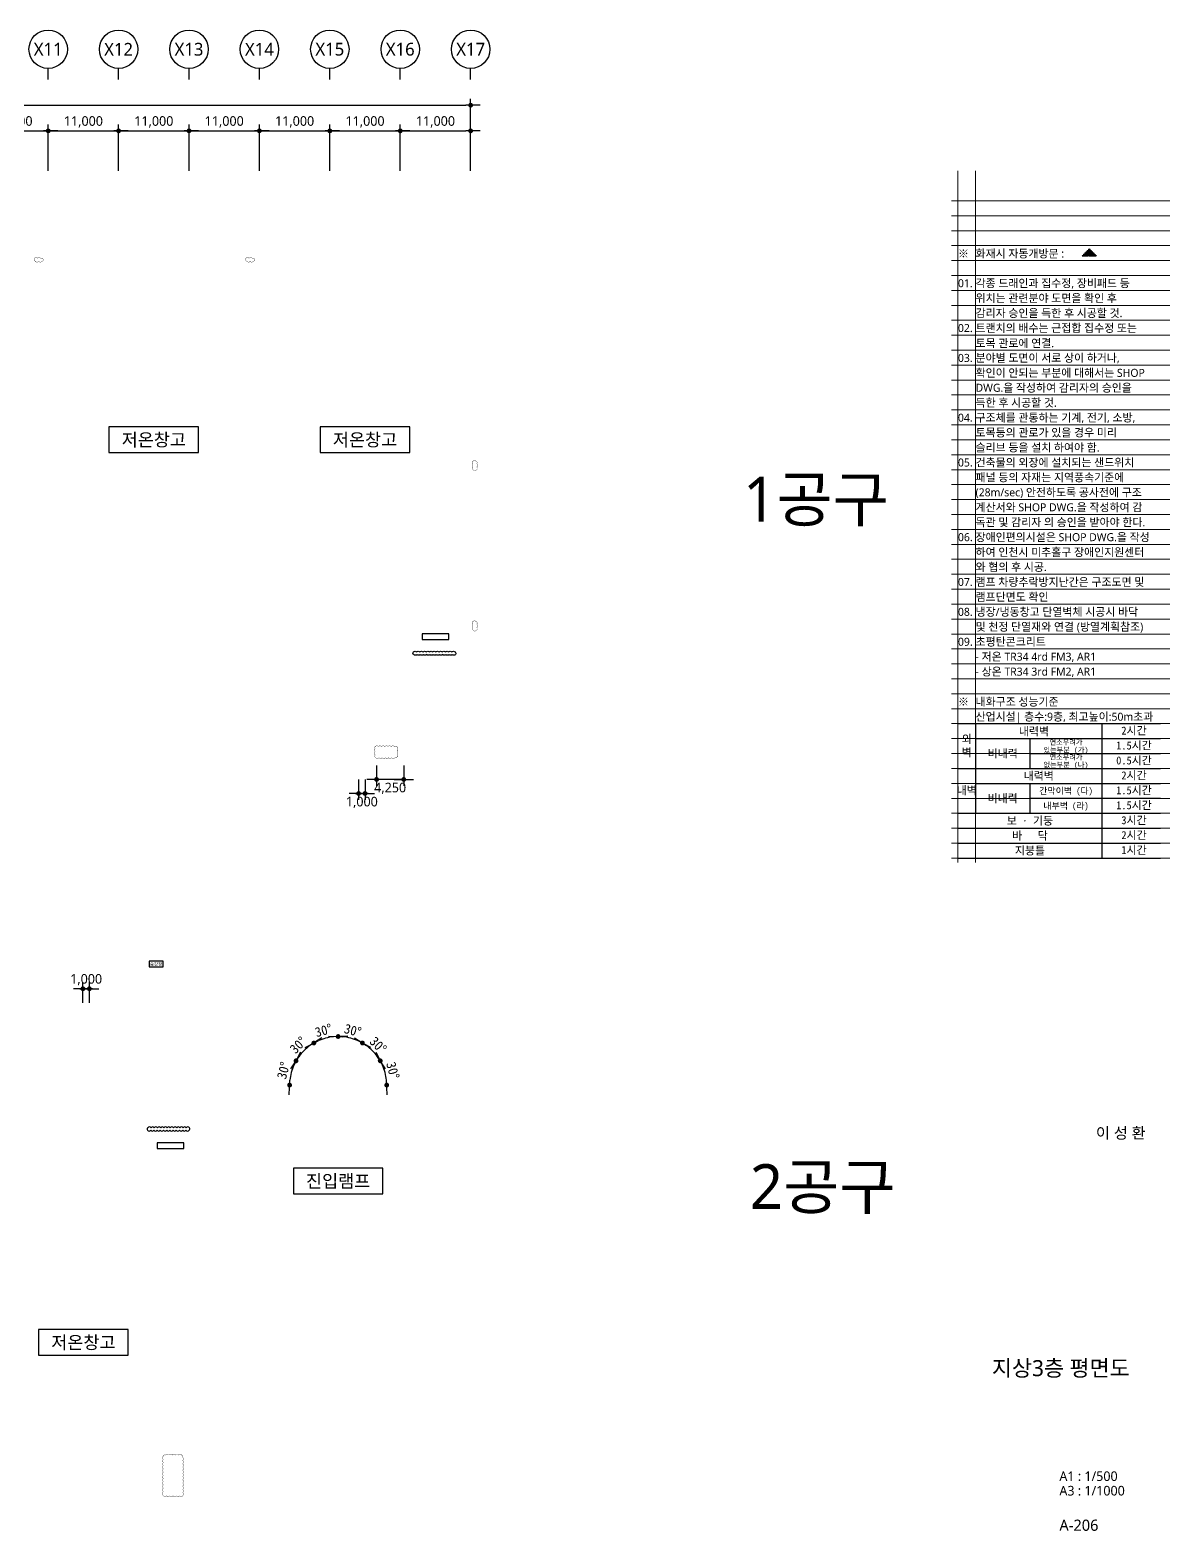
# Model space of a CAD drawing. Header units: millimetres. Extents: x 4003075 to 5615882, y 1445368 to 2591247.
# Drawn here: x 5429735 to 5607832, y 2040421 to 2274868 of the extents above; entities that cross this region are included whole.
import ezdxf
from ezdxf.enums import TextEntityAlignment as Align

# ---------------------------------------------------------------- set-up
doc = ezdxf.new("R2010")
doc.units = ezdxf.units.MM
doc.linetypes.add('DASHDOTX2', pattern=[2, 1, -0.5, 0, -0.5])
for name, color, linetype, lineweight in [('A-AXIS-BUBL', 7, 'Continuous', 25), ('A-BORD-TEXT', 3, 'Continuous', 25), ('A-DIMS', 7, 'Continuous', 25), ('A-MKXS-MAK2', 3, 'DASHDOTX2', 25), ('A-XXXX-TXT2', 3, 'Continuous', 25), ('REV-202205', 20, 'Continuous', 25)]:
    doc.layers.add(name, color=color, linetype=linetype, lineweight=lineweight)
doc.layers.add('A-XXXX-NPLT', color=144, linetype='Continuous', lineweight=15, plot=False)
doc.styles.add('HY울릉도L', font='')
doc.styles.add('XR-평면도$0$맑은 고딕', font='malgun.ttf')
doc.styles.add('돋움', font='')
doc.styles.add('돋움체', font='')
doc.styles.add('맑은 고딕', font='malgun.ttf')
doc.styles.add('맑은고딕', font='malgun.ttf')
doc.styles.get('HY울릉도L').set_extended_font_data('HYwulM')
doc.styles.get('돋움').set_extended_font_data('DotumChe')
doc.styles.get('돋움체').set_extended_font_data('DotumChe')
doc.dimstyles.new('CDIM', dxfattribs={"dimtxt": 3, "dimasz": 1.5, "dimexe": 2, "dimexo": 1, "dimgap": 1, "dimtad": 1, "dimdec": 0, "dimrnd": 0.5, "dimzin": 0, "dimdsep": 32, "dimlunit": 6, "dimtxsty": 'HY울릉도L', "dimblk1": '_CIDOT', "dimblk2": '_CIDOT', "dimsah": 1, "dimcen": 5.5, "dimclrd": 2, "dimclre": 2, "dimclrt": 7, "dimadec": 0, "dimazin": 0, "dimtfac": 1, "dimtdec": 0, "dimtix": 1, "dimtmove": 2, "dimatfit": 1, "dimldrblk": '_CIDOT', "dimfxl": 1, "dimtolj": 1, "dimtzin": 0, "dimlwd": -1, "dimarcsym": 0})

# ---------------------------------------------------------------- blocks, each defined once
blk = doc.blocks.new('_CIDOT')
at = {"color": 0, "linetype": 'ByBlock'}
blk.add_line((2, 0), (-1, 0), dxfattribs=at)
at = {"color": 0, "linetype": 'ByBlock', "const_width": 0.5}
blk.add_lwpolyline([(-0.25, 0, 1), (0.25, 0, 1)], format="xyb", close=True, dxfattribs=at)
blk = doc.blocks.new('*D37')
at = {"layer": 'A-DIMS', "lineweight": -2, "transparency": 16777216}
for p, q in [((225693, 255621), (225693, 262871)), ((236693, 255621), (236693, 262871))]:
    blk.add_line(p, q, dxfattribs=at)
at = {"layer": 'A-DIMS', "transparency": 16777216}
blk.add_line((226443, 261871), (235943, 261871), dxfattribs=at)
at = {"layer": 'A-DIMS', "transparency": 16777216, "xscale": 750, "yscale": 750, "zscale": 750, "rotation": 180}
blk.add_blockref('_CIDOT', (225693, 261871), dxfattribs=at)
at = {"layer": 'A-DIMS', "transparency": 16777216, "xscale": 750, "yscale": 750, "zscale": 750}
blk.add_blockref('_CIDOT', (236693, 261871), dxfattribs=at)
at = {"layer": 'A-DIMS', "color": 3, "transparency": 16777216, "insert": (231193, 263275), "char_height": 1500, "attachment_point": 5, "style": '맑은고딕'}
blk.add_mtext('\\A1;11,000', dxfattribs=at)
blk = doc.blocks.new('*D38')
at = {"layer": 'A-DIMS', "lineweight": -2, "transparency": 16777216}
for p, q in [((236693, 255621), (236693, 262871)), ((247693, 255621), (247693, 262871))]:
    blk.add_line(p, q, dxfattribs=at)
at = {"layer": 'A-DIMS', "transparency": 16777216}
blk.add_line((237443, 261871), (246943, 261871), dxfattribs=at)
at = {"layer": 'A-DIMS', "transparency": 16777216, "xscale": 750, "yscale": 750, "zscale": 750, "rotation": 180}
blk.add_blockref('_CIDOT', (236693, 261871), dxfattribs=at)
at = {"layer": 'A-DIMS', "transparency": 16777216, "xscale": 750, "yscale": 750, "zscale": 750}
blk.add_blockref('_CIDOT', (247693, 261871), dxfattribs=at)
at = {"layer": 'A-DIMS', "color": 3, "transparency": 16777216, "insert": (242193, 263275), "char_height": 1500, "attachment_point": 5, "style": '맑은고딕'}
blk.add_mtext('\\A1;11,000', dxfattribs=at)
blk = doc.blocks.new('*D39')
at = {"layer": 'A-DIMS', "lineweight": -2, "transparency": 16777216}
for p, q in [((247693, 255621), (247693, 262871)), ((258693, 255621), (258693, 262871))]:
    blk.add_line(p, q, dxfattribs=at)
at = {"layer": 'A-DIMS', "transparency": 16777216}
blk.add_line((248443, 261871), (257943, 261871), dxfattribs=at)
at = {"layer": 'A-DIMS', "transparency": 16777216, "xscale": 750, "yscale": 750, "zscale": 750, "rotation": 180}
blk.add_blockref('_CIDOT', (247693, 261871), dxfattribs=at)
at = {"layer": 'A-DIMS', "transparency": 16777216, "xscale": 750, "yscale": 750, "zscale": 750}
blk.add_blockref('_CIDOT', (258693, 261871), dxfattribs=at)
at = {"layer": 'A-DIMS', "color": 3, "transparency": 16777216, "insert": (253193, 263275), "char_height": 1500, "attachment_point": 5, "style": '맑은고딕'}
blk.add_mtext('\\A1;11,000', dxfattribs=at)
blk = doc.blocks.new('*D40')
at = {"layer": 'A-DIMS', "lineweight": -2, "transparency": 16777216}
for p, q in [((258693, 255621), (258693, 262871)), ((269693, 255621), (269693, 262871))]:
    blk.add_line(p, q, dxfattribs=at)
at = {"layer": 'A-DIMS', "transparency": 16777216}
blk.add_line((259443, 261871), (268943, 261871), dxfattribs=at)
at = {"layer": 'A-DIMS', "transparency": 16777216, "xscale": 750, "yscale": 750, "zscale": 750, "rotation": 180}
blk.add_blockref('_CIDOT', (258693, 261871), dxfattribs=at)
at = {"layer": 'A-DIMS', "transparency": 16777216, "xscale": 750, "yscale": 750, "zscale": 750}
blk.add_blockref('_CIDOT', (269693, 261871), dxfattribs=at)
at = {"layer": 'A-DIMS', "color": 3, "transparency": 16777216, "insert": (264193, 263275), "char_height": 1500, "attachment_point": 5, "style": '맑은고딕'}
blk.add_mtext('\\A1;11,000', dxfattribs=at)
blk = doc.blocks.new('*D41')
at = {"layer": 'A-DIMS', "lineweight": -2, "transparency": 16777216}
for p, q in [((269693, 255621), (269693, 262871)), ((280693, 255621), (280693, 262871))]:
    blk.add_line(p, q, dxfattribs=at)
at = {"layer": 'A-DIMS', "transparency": 16777216}
blk.add_line((270443, 261871), (279943, 261871), dxfattribs=at)
at = {"layer": 'A-DIMS', "transparency": 16777216, "xscale": 750, "yscale": 750, "zscale": 750, "rotation": 180}
blk.add_blockref('_CIDOT', (269693, 261871), dxfattribs=at)
at = {"layer": 'A-DIMS', "transparency": 16777216, "xscale": 750, "yscale": 750, "zscale": 750}
blk.add_blockref('_CIDOT', (280693, 261871), dxfattribs=at)
at = {"layer": 'A-DIMS', "color": 3, "transparency": 16777216, "insert": (275193, 263275), "char_height": 1500, "attachment_point": 5, "style": '맑은고딕'}
blk.add_mtext('\\A1;11,000', dxfattribs=at)
blk = doc.blocks.new('*D42')
at = {"layer": 'A-DIMS', "lineweight": -2, "transparency": 16777216}
for p, q in [((280693, 255621), (280693, 262871)), ((291693, 255621), (291693, 262871))]:
    blk.add_line(p, q, dxfattribs=at)
at = {"layer": 'A-DIMS', "transparency": 16777216}
blk.add_line((281443, 261871), (290943, 261871), dxfattribs=at)
at = {"layer": 'A-DIMS', "transparency": 16777216, "xscale": 750, "yscale": 750, "zscale": 750, "rotation": 180}
blk.add_blockref('_CIDOT', (280693, 261871), dxfattribs=at)
at = {"layer": 'A-DIMS', "transparency": 16777216, "xscale": 750, "yscale": 750, "zscale": 750}
blk.add_blockref('_CIDOT', (291693, 261871), dxfattribs=at)
at = {"layer": 'A-DIMS', "color": 3, "transparency": 16777216, "insert": (286193, 263275), "char_height": 1500, "attachment_point": 5, "style": '맑은고딕'}
blk.add_mtext('\\A1;11,000', dxfattribs=at)
blk = doc.blocks.new('*D43')
at = {"layer": 'A-DIMS', "lineweight": -2, "transparency": 16777216}
for p, q in [((126693, 255621), (126693, 266871)), ((302693, 255621), (302693, 266871))]:
    blk.add_line(p, q, dxfattribs=at)
at = {"layer": 'A-DIMS', "transparency": 16777216}
blk.add_line((127443, 265871), (301943, 265871), dxfattribs=at)
at = {"layer": 'A-DIMS', "transparency": 16777216, "xscale": 750, "yscale": 750, "zscale": 750, "rotation": 180}
blk.add_blockref('_CIDOT', (126693, 265871), dxfattribs=at)
at = {"layer": 'A-DIMS', "transparency": 16777216, "xscale": 750, "yscale": 750, "zscale": 750}
blk.add_blockref('_CIDOT', (302693, 265871), dxfattribs=at)
at = {"layer": 'A-DIMS', "color": 3, "transparency": 16777216, "insert": (214693, 267275), "char_height": 1500, "attachment_point": 5, "style": '맑은고딕'}
blk.add_mtext('\\A1;176,000', dxfattribs=at)
blk = doc.blocks.new('*D44')
at = {"layer": 'A-DIMS', "lineweight": -2, "transparency": 16777216}
for p, q in [((291693, 255621), (291693, 262871)), ((302693, 255621), (302693, 262871))]:
    blk.add_line(p, q, dxfattribs=at)
at = {"layer": 'A-DIMS', "transparency": 16777216}
blk.add_line((292443, 261871), (301943, 261871), dxfattribs=at)
at = {"layer": 'A-DIMS', "transparency": 16777216, "xscale": 750, "yscale": 750, "zscale": 750, "rotation": 180}
blk.add_blockref('_CIDOT', (291693, 261871), dxfattribs=at)
at = {"layer": 'A-DIMS', "transparency": 16777216, "xscale": 750, "yscale": 750, "zscale": 750}
blk.add_blockref('_CIDOT', (302693, 261871), dxfattribs=at)
at = {"layer": 'A-DIMS', "color": 3, "transparency": 16777216, "insert": (297193, 263275), "char_height": 1500, "attachment_point": 5, "style": '맑은고딕'}
blk.add_mtext('\\A1;11,000', dxfattribs=at)
blk = doc.blocks.new('글_진입램프')
at = {"layer": 'A-XXXX-TXT2', "color": 0}
blk.add_lwpolyline([(-7000, -2000), (7000, -2000), (7000, 2000), (-7000, 2000)], close=True, dxfattribs=at)
at = {"layer": 'A-XXXX-TXT2', "style": '맑은고딕'}
blk.add_text('진입램프', height=2000, dxfattribs=at).set_placement((0, 0), align=Align.MIDDLE_CENTER)
blk = doc.blocks.new('글_승강장')
at = {"layer": 'A-XXXX-TXT2', "color": 0, "ltscale": 100}
blk.add_lwpolyline([(-1100, 450), (-1100, -450), (1100, -450), (1100, 450)], close=True, dxfattribs=at)
at = {"layer": 'A-XXXX-TXT2', "ltscale": 100, "style": 'XR-평면도$0$맑은 고딕'}
blk.add_text('승강장', height=500, dxfattribs=at).set_placement((0, 0), align=Align.MIDDLE_CENTER)
blk = doc.blocks.new('*D70')
at = {"layer": 'A-DIMS', "lineweight": -2, "transparency": 16777216}
for p, q in [((5481075, 2157816), (5481075, 2154617)), ((5482075, 2157816), (5482075, 2154617))]:
    blk.add_line(p, q, dxfattribs=at)
at = {"layer": 'A-DIMS', "transparency": 16777216}
for p, q in [((5480325, 2155617), (5479575, 2155617)), ((5482075, 2155617), (5481075, 2155617)), ((5482825, 2155617), (5483575, 2155617))]:
    blk.add_line(p, q, dxfattribs=at)
at = {"layer": 'A-DIMS', "transparency": 16777216, "xscale": 750, "yscale": 750, "zscale": 750}
blk.add_blockref('_CIDOT', (5481075, 2155617), dxfattribs=at)
at = {"layer": 'A-DIMS', "transparency": 16777216, "xscale": 750, "yscale": 750, "zscale": 750, "rotation": 180}
blk.add_blockref('_CIDOT', (5482075, 2155617), dxfattribs=at)
at = {"layer": 'A-DIMS', "color": 3, "transparency": 16777216, "insert": (5481575, 2154212), "char_height": 1500, "attachment_point": 5, "style": '맑은고딕'}
blk.add_mtext('\\A1;1,000', dxfattribs=at)
blk = doc.blocks.new('*D71')
at = {"layer": 'A-DIMS', "transparency": 16777216}
for p, q in [((5437255, 2125119), (5436505, 2125119)), ((5438005, 2125119), (5439005, 2125119)), ((5439755, 2125119), (5440505, 2125119))]:
    blk.add_line(p, q, dxfattribs=at)
at = {"layer": 'A-DIMS', "lineweight": -2, "transparency": 16777216}
for p, q in [((5438005, 2122919), (5438005, 2126119)), ((5439005, 2122919), (5439005, 2126119))]:
    blk.add_line(p, q, dxfattribs=at)
at = {"layer": 'A-DIMS', "transparency": 16777216, "xscale": 750, "yscale": 750, "zscale": 750}
blk.add_blockref('_CIDOT', (5438005, 2125119), dxfattribs=at)
at = {"layer": 'A-DIMS', "transparency": 16777216, "xscale": 750, "yscale": 750, "zscale": 750, "rotation": 180}
blk.add_blockref('_CIDOT', (5439005, 2125119), dxfattribs=at)
at = {"layer": 'A-DIMS', "color": 3, "transparency": 16777216, "insert": (5438505, 2126523), "char_height": 1500, "attachment_point": 5, "style": '맑은고딕'}
blk.add_mtext('\\A1;1,000', dxfattribs=at)
blk = doc.blocks.new('*D82')
at = {"layer": 'A-DIMS', "transparency": 16777216}
blk.add_arc((5477875, 2110068), 7587, 35.666, 54.334, dxfattribs=at)
at = {"layer": 'A-DIMS', "transparency": 16777216, "xscale": 750, "yscale": 750, "zscale": 750}
for p, rotation in [((5481669, 2116638), 147.1669975516751), ((5484446, 2113861), 302.8330024483249)]:
    blk.add_blockref('_CIDOT', p, dxfattribs=dict(at, rotation=rotation))
at = {"layer": 'A-DIMS', "color": 3, "transparency": 16777216, "insert": (5484125, 2116317), "char_height": 1500, "attachment_point": 5, "rotation": 315, "style": '돋움'}
blk.add_mtext('\\A1;30°', dxfattribs=at)
blk = doc.blocks.new('*D83')
at = {"layer": 'A-DIMS', "transparency": 16777216}
blk.add_arc((5477875, 2110068), 7587, 5.666, 24.334, dxfattribs=at)
at = {"layer": 'A-DIMS', "transparency": 16777216, "xscale": 750, "yscale": 750, "zscale": 750}
for p, rotation in [((5484446, 2113861), 117.1669978841376), ((5485462, 2110068), 272.8330021158628)]:
    blk.add_blockref('_CIDOT', p, dxfattribs=dict(at, rotation=rotation))
at = {"layer": 'A-DIMS', "color": 3, "transparency": 16777216, "insert": (5486412, 2112355), "char_height": 1500, "attachment_point": 5, "rotation": 285, "style": '돋움'}
blk.add_mtext('\\A1;30°', dxfattribs=at)
blk = doc.blocks.new('*D84')
at = {"layer": 'A-DIMS', "transparency": 16777216}
blk.add_arc((5477875, 2110068), 7587, 65.666, 84.334, dxfattribs=at)
at = {"layer": 'A-DIMS', "transparency": 16777216, "xscale": 750, "yscale": 750, "zscale": 750}
for p, rotation in [((5477875, 2117655), 177.1669975516745), ((5481669, 2116638), 332.8330024483277)]:
    blk.add_blockref('_CIDOT', p, dxfattribs=dict(at, rotation=rotation))
at = {"layer": 'A-DIMS', "color": 3, "transparency": 16777216, "insert": (5480163, 2118605), "char_height": 1500, "attachment_point": 5, "rotation": 345, "style": '돋움'}
blk.add_mtext('\\A1;30°', dxfattribs=at)
blk = doc.blocks.new('*D85')
at = {"layer": 'A-DIMS', "transparency": 16777216}
blk.add_arc((5477875, 2110068), 7587, 125.666, 144.334, dxfattribs=at)
at = {"layer": 'A-DIMS', "transparency": 16777216, "xscale": 750, "yscale": 750, "zscale": 750}
for p, rotation in [((5474081, 2116638), 32.83300244832697), ((5471304, 2113861), 237.166997551677)]:
    blk.add_blockref('_CIDOT', p, dxfattribs=dict(at, rotation=rotation))
at = {"layer": 'A-DIMS', "color": 3, "transparency": 16777216, "insert": (5471625, 2116317), "char_height": 1500, "attachment_point": 5, "rotation": 45, "style": '돋움'}
blk.add_mtext('\\A1;30°', dxfattribs=at)
blk = doc.blocks.new('*D86')
at = {"layer": 'A-DIMS', "transparency": 16777216}
blk.add_arc((5477875, 2110068), 7587, 155.666, 174.334, dxfattribs=at)
at = {"layer": 'A-DIMS', "transparency": 16777216, "xscale": 750, "yscale": 750, "zscale": 750}
for p, rotation in [((5471304, 2113861), 62.83300211586568), ((5470288, 2110068), 267.1669978841344)]:
    blk.add_blockref('_CIDOT', p, dxfattribs=dict(at, rotation=rotation))
at = {"layer": 'A-DIMS', "color": 3, "transparency": 16777216, "insert": (5469338, 2112355), "char_height": 1500, "attachment_point": 5, "rotation": 75, "style": '돋움'}
blk.add_mtext('\\A1;30°', dxfattribs=at)
blk = doc.blocks.new('*D87')
at = {"layer": 'A-DIMS', "transparency": 16777216}
blk.add_arc((5477875, 2110068), 7587, 95.666, 114.334, dxfattribs=at)
at = {"layer": 'A-DIMS', "transparency": 16777216, "xscale": 750, "yscale": 750, "zscale": 750}
for p, rotation in [((5474081, 2116638), 207.1669975516731), ((5477875, 2117655), 2.833002448324769)]:
    blk.add_blockref('_CIDOT', p, dxfattribs=dict(at, rotation=rotation))
at = {"layer": 'A-DIMS', "color": 3, "transparency": 16777216, "insert": (5475588, 2118605), "char_height": 1500, "attachment_point": 5, "rotation": 15, "style": '돋움'}
blk.add_mtext('\\A1;30°', dxfattribs=at)
blk = doc.blocks.new('*D113')
at = {"layer": 'A-DIMS', "lineweight": -2, "transparency": 16777216}
for p, q in [((5483875, 2160008), (5483875, 2156809)), ((5488125, 2160008), (5488125, 2156809))]:
    blk.add_line(p, q, dxfattribs=at)
at = {"layer": 'A-DIMS', "transparency": 16777216}
for p, q in [((5483125, 2157809), (5482375, 2157809)), ((5488125, 2157809), (5483875, 2157809)), ((5488875, 2157809), (5489625, 2157809))]:
    blk.add_line(p, q, dxfattribs=at)
at = {"layer": 'A-DIMS', "transparency": 16777216, "xscale": 750, "yscale": 750, "zscale": 750}
blk.add_blockref('_CIDOT', (5483875, 2157809), dxfattribs=at)
at = {"layer": 'A-DIMS', "transparency": 16777216, "xscale": 750, "yscale": 750, "zscale": 750, "rotation": 180}
blk.add_blockref('_CIDOT', (5488125, 2157809), dxfattribs=at)
at = {"layer": 'A-DIMS', "color": 3, "transparency": 16777216, "insert": (5486000, 2156408), "char_height": 1500, "attachment_point": 5, "style": '맑은고딕'}
blk.add_mtext('\\A1;4,250', dxfattribs=at)
blk = doc.blocks.new('글_저온창고')
at = {"layer": 'A-XXXX-TXT2', "color": 0}
blk.add_lwpolyline([(-7000, -2000), (7000, -2000), (7000, 2000), (-7000, 2000)], close=True, dxfattribs=at)
at = {"layer": 'A-XXXX-TXT2', "style": '맑은고딕'}
blk.add_text('저온창고', height=2000, dxfattribs=at).set_placement((0, 0), align=Align.MIDDLE_CENTER)
blk = doc.blocks.new('NOTE(220317)')
at = {"layer": 'A-XXXX-NPLT'}
for p, q in [((1010649.8, 179732.7), (1010649.8, 175412.7)), ((1010759.8, 179732.7), (1010759.8, 175412.7)), ((1010609.8, 179546.1), (1011974.8, 179546.1)), ((1010609.8, 179452.7), (1011974.8, 179452.7)), ((1010609.8, 179359.4), (1011974.8, 179359.4)), ((1010609.8, 179266.1), (1011974.8, 179266.1)), ((1010609.8, 179172.7), (1011974.8, 179172.7)), ((1010609.8, 179079.4), (1011974.8, 179079.4)), ((1010609.8, 178986.1), (1011974.8, 178986.1)), ((1010609.8, 178892.7), (1011974.8, 178892.7)), ((1010609.8, 178799.4), (1011974.8, 178799.4)), ((1010609.8, 178706.1), (1011974.8, 178706.1)), ((1010609.8, 178612.7), (1011974.8, 178612.7)), ((1010609.8, 178519.4), (1011974.8, 178519.4)), ((1010609.8, 178426.1), (1011974.8, 178426.1)), ((1010609.8, 178332.7), (1011974.8, 178332.7)), ((1010609.8, 178239.4), (1011974.8, 178239.4)), ((1010609.8, 178146.1), (1011974.8, 178146.1)), ((1010609.8, 178052.7), (1011974.8, 178052.7)), ((1010609.8, 177959.4), (1011974.8, 177959.4)), ((1010609.8, 177866.1), (1011974.8, 177866.1)), ((1010609.8, 177772.7), (1011974.8, 177772.7)), ((1010609.8, 177679.4), (1011974.8, 177679.4)), ((1010609.8, 177586.1), (1011974.8, 177586.1)), ((1010609.8, 177492.7), (1011974.8, 177492.7)), ((1010609.8, 177399.4), (1011974.8, 177399.4)), ((1010609.8, 177306.1), (1011974.8, 177306.1)), ((1010609.8, 177212.7), (1011974.8, 177212.7)), ((1010609.8, 177119.4), (1011974.8, 177119.4)), ((1010609.8, 177026.1), (1011974.8, 177026.1)), ((1010609.8, 176932.7), (1011974.8, 176932.7)), ((1010609.8, 176839.4), (1011974.8, 176839.4)), ((1010609.8, 176746.1), (1011974.8, 176746.1)), ((1010609.8, 176652.7), (1011974.8, 176652.7)), ((1010609.8, 176559.4), (1011974.8, 176559.4)), ((1010609.8, 176466.1), (1011974.8, 176466.1)), ((1010609.8, 176372.7), (1011974.8, 176372.7)), ((1010609.8, 176279.4), (1011974.8, 176279.4)), ((1010609.8, 176186.1), (1011974.8, 176186.1)), ((1010609.8, 176092.7), (1011974.8, 176092.7)), ((1010609.8, 175999.4), (1011974.8, 175999.4)), ((1010609.8, 175906.1), (1011974.8, 175906.1)), ((1010609.8, 175812.7), (1011974.8, 175812.7)), ((1010609.8, 175719.4), (1011974.8, 175719.4)), ((1010609.8, 175626.1), (1011974.8, 175626.1)), ((1010609.8, 175532.7), (1011974.8, 175532.7)), ((1010609.8, 175439.4), (1011974.8, 175439.4))]:
    blk.add_line(p, q, dxfattribs=at)
blk = doc.blocks.new('NOTE_평면도')
h = blk.add_hatch(color=240)
h.dxf.hatch_style = 1
h.paths.add_polyline_path([(8008.9, 4986.8), (7986.9, 5008.8), (7964.9, 4986.8)])
for points in [[(7576.5, 3525.6), (8209, 3525.6)], [(7631.5, 3525.6), (7631.5, 3245.6)], [(8026.5, 3525.6), (8026.5, 3105.6)], [(7631.5, 3478.9), (8209, 3478.9)], [(7801.5, 3478.9), (7801.5, 3385.6)], [(7801.5, 3432.3), (8209, 3432.3)], [(7576.5, 3385.6), (8209, 3385.6)], [(7631.5, 3338.9), (8209, 3338.9)], [(7801.5, 3338.9), (7801.5, 3245.6)], [(7801.5, 3292.3), (8209, 3292.3)], [(7576.5, 3245.6), (8209, 3245.6)], [(7576.5, 3198.9), (8209, 3198.9)], [(7576.5, 3152.3), (8209, 3152.3)], [(7576.5, 3105.6), (8209, 3105.6)]]:
    blk.add_lwpolyline(points)
at = {"layer": 'A-MKXS-MAK2', "color": 240}
blk.add_lwpolyline([(8008.9, 4986.8), (7986.9, 5008.8), (7964.9, 4986.8)], close=True, dxfattribs=at)
at = {"layer": 'A-XXXX-TXT2', "style": '맑은 고딕'}
for s, p in [('※', (7576.5, 4993.9)), ('화재시 자동개방문 : ', (7631.5, 4993.9)), ('01.', (7576.5, 4901.4)), ('각종 드래인과 집수정, 장비패드 등', (7631.5, 4901.4)), ('위치는 관련분야 도면을 확인 후', (7631.5, 4854.8)), ('감리자 승인을 득한 후 시공할 것.', (7631.5, 4808.1)), ('02.', (7576.5, 4761.4)), ('트랜치의 배수는 근접합 집수정 또는', (7631.5, 4761.4)), ('토목 관로에 연결.', (7631.5, 4713.9)), ('03.', (7576.5, 4668.1)), ('분야별 도면이 서로 상이 하거나,', (7631.5, 4668.1)), ('확인이 안되는 부분에 대해서는 SHOP', (7631.5, 4621.4)), ('DWG.을 작성하여 감리자의 승인을', (7631.5, 4574.8)), ('득한 후 시공할 것.', (7631.5, 4528.1)), ('04.', (7576.5, 4481.4)), ('구조체를 관통하는 기계, 전기, 소방,', (7631.5, 4481.4)), ('토목등의 관로가 있을 경우 미리', (7631.5, 4434.8)), ('슬리브 등을 설치 하여야 함.', (7631.5, 4388.1)), ('05.', (7576.5, 4341.4)), ('건축물의 외장에 설치되는 샌드위치', (7631.5, 4341.4)), ('패널 등의 자재는 지역풍속기준에', (7631.5, 4294.8)), ('(28m/sec) 안전하도록 공사전에 구조', (7631.5, 4248.1)), ('계산서와 SHOP DWG.을 작성하여 감', (7631.5, 4201.4)), ('독관 및 감리자 의 승인을 받아야 한다.', (7631.5, 4154.8)), ('06.', (7576.5, 4108.1)), ('장애인편의시설은 SHOP DWG.을 작성', (7631.5, 4108.1)), ('하여 인천시 미추홀구 장애인지원센터', (7631.5, 4061.4)), ('와 협의 후 시공.', (7631.5, 4014.8)), ('07.', (7576.5, 3968.1)), ('램프 차량추락방지난간은 구조도면 및', (7631.5, 3968.1)), ('램프단면도 확인', (7631.5, 3921.4)), ('08.', (7576.5, 3874.8)), ('냉장/냉동창고 단열벽체 시공시 바닥', (7631.5, 3874.8)), ('및 천정 단열재와 연결 (방열계획참조)', (7631.5, 3828.1)), ('09.', (7576.5, 3781.4)), ('초평탄콘크리트', (7631.5, 3781.4)), ('- 저온 TR34 4rd FM3, AR1', (7631.5, 3734.8)), ('- 상온 TR34 3rd FM2, AR1', (7631.5, 3688.1)), ('※', (7576.5, 3593.9)), ('내화구조 성능기준', (7631.5, 3593.9)), ('산업시설| 층수:9층, 최고높이:50m초과', (7631.5, 3547.2))]:
    blk.add_text(s, height=25, dxfattribs=at).set_placement(p, align=Align.MIDDLE_LEFT)
at = {"layer": 'A-XXXX-TXT2', "style": '돋움체'}
for s, height, p in [('내력벽', 25, (7813.7, 3501.4)), ('2시간', 25, (8126.5, 3503.9)), ('연소우려가', 16, (7914, 3467.6)), ('1.5시간', 25, (8126.5, 3457.3)), ('비내력', 25, (7716.5, 3432.3)), ('있는부분 (가)', 16, (7914, 3443.6)), ('연소우려가', 16, (7914, 3420.9)), ('0.5시간', 25, (8126.5, 3410.6)), ('내력벽', 25, (7829, 3362.3)), ('없는부분 (나)', 16, (7914, 3396.9)), ('2시간', 25, (8126.5, 3363.9)), ('1.5시간', 25, (8126.5, 3317.3)), ('비내력', 25, (7716.1, 3292.3)), ('간막이벽 (다)', 20, (7914, 3315.6)), ('1.5시간', 25, (8126.5, 3270.6)), ('보 · 기둥', 25, (7801.5, 3222.3)), ('내부벽 (라)', 20, (7914, 3268.9)), ('3시간', 25, (8126.5, 3223.9)), ('바   닥', 25, (7801.5, 3175.6)), ('2시간', 25, (8126.5, 3177.3)), ('지붕틀', 25, (7801.5, 3128.9)), ('1시간', 25, (8126.5, 3130.6))]:
    blk.add_text(s, height=height, dxfattribs=at).set_placement(p, align=Align.MIDDLE_CENTER)
at = {"layer": 'A-XXXX-TXT2', "char_height": 25, "attachment_point": 5, "style": '맑은 고딕'}
for s, width, insert in [('{\\fDotumChe|b0|i0|c129|p49;외\\P벽}', 24.9, (7604, 3455.1)), ('{\\fDotumChe|b0|i0|c129|p49;내벽}', 25, (7604, 3315.6))]:
    blk.add_mtext_dynamic_manual_height_columns(s, width=width, gutter_width=125, heights=[0], dxfattribs=dict(at, insert=insert))
blk = doc.blocks.new('DIM(210222)')
for p, q in [((236693, 269870.6), (236693, 271620.6)), ((247693, 269870.6), (247693, 271620.6)), ((258693, 269870.6), (258693, 271620.6)), ((269693, 269870.6), (269693, 271620.6)), ((280693, 269870.6), (280693, 271620.6)), ((291693, 269870.6), (291693, 271620.6)), ((302693, 269870.6), (302693, 271620.6))]:
    blk.add_line(p, q)
at = {"layer": 'A-AXIS-BUBL', "ltscale": 0.2}
for centre in [(236693, 274620.6), (247693, 274620.6), (258693, 274620.6), (269693, 274620.6), (280693, 274620.6), (291693, 274620.6), (302693, 274620.6)]:
    blk.add_circle(centre, 3000, dxfattribs=at)
at = {"layer": 'A-XXXX-TXT2', "ltscale": 0.2, "style": '맑은고딕'}
for s, p in [('X11', (236693, 274620.6)), ('X12', (247693, 274620.6)), ('X13', (258693, 274620.6)), ('X14', (269693, 274620.6)), ('X15', (280693, 274620.6)), ('X16', (291693, 274620.6)), ('X17', (302693, 274620.6))]:
    blk.add_text(s, height=2000, dxfattribs=at).set_placement(p, align=Align.MIDDLE)
at = {"layer": 'A-DIMS'}
for p1, p2, distance, picture, middle in [((126693, 255120.6), (302693, 255120.6), 10750, '*D43', (214693, 267275.5)), ((225693, 255120.6), (236693, 255120.6), 6750, '*D37', (231193, 263275.5)), ((236693, 255120.6), (247693, 255120.6), 6750, '*D38', (242193, 263275.5)), ((247693, 255120.6), (258693, 255120.6), 6750, '*D39', (253193, 263275.5)), ((258693, 255120.6), (269693, 255120.6), 6750, '*D40', (264193, 263275.5)), ((269693, 255120.6), (280693, 255120.6), 6750, '*D41', (275193, 263275.5)), ((280693, 255120.6), (291693, 255120.6), 6750, '*D42', (286193, 263275.5)), ((291693, 255120.6), (302693, 255120.6), 6750, '*D44', (297193, 263275.5))]:
    dim = blk.add_aligned_dim(p1=p1, p2=p2, distance=distance, dimstyle='CDIM', override={"dimscale": 500, "dimtxsty": '맑은고딕', "dimclrd": 256, "dimclre": 256, "dimclrt": 3}, dxfattribs=at)
    dim.commit()
    dim.dimension.update_dxf_attribs({"geometry": picture, "text_midpoint": middle})

msp = doc.modelspace()

# ---------------------------------------------------------------- linework, layer by layer
at = {"layer": 'A-XXXX-TXT2', "color": 0, "ltscale": 100}
for points in [[(5490975, 2180567.6), (5490975, 2179667.6), (5495175, 2179667.6), (5495175, 2180567.6)], [(5449575, 2101067.6), (5449575, 2100167.6), (5453775, 2100167.6), (5453775, 2101067.6)]]:
    msp.add_lwpolyline(points, close=True, dxfattribs=at)
at = {"layer": 'REV-202205', "const_width": 50}
for points in [[(5430414, 2239202.2, -0.52056705), (5430914, 2239202.2, -0.52056705), (5431414, 2239202.2, -0.52056705), (5431775.8, 2239064.1, -0.52056705), (5431596.7, 2238743.2, -0.52056705), (5431096.7, 2238743.2, -0.52056705), (5430596.7, 2238743.2, -0.52056705)], [(5463450.2, 2239202.2, -0.52056705), (5463950.2, 2239202.2, -0.52056705), (5464450.2, 2239202.2, -0.52056705), (5464812.1, 2239064.1, -0.52056705), (5464633, 2238743.2, -0.52056705), (5464133, 2238743.2, -0.52056705), (5463633, 2238743.2, -0.52056705)], [(5498928.7, 2207506, -0.52056705), (5499428.7, 2207506, -0.52056705), (5499533.2, 2207110.4, -0.52056705), (5499533.2, 2206610.4, -0.52056705), (5499474.3, 2206169.3, -0.52056705), (5498974.3, 2206169.3, -0.52056705), (5498928.7, 2206623.7, -0.52056705), (5498928.7, 2207123.7, -0.52056705)], [(5498928.7, 2182455.4, -0.52056705), (5499428.7, 2182455.4, -0.52056705), (5499533.2, 2182059.8, -0.52056705), (5499533.2, 2181559.8, -0.52056705), (5499474.3, 2181118.7, -0.52056705), (5498974.3, 2181118.7, -0.52056705), (5498928.7, 2181573.1, -0.52056705), (5498928.7, 2182073.1, -0.52056705)], [(5483660.6, 2162931.4, -0.52056705), (5484160.6, 2162931.4, -0.52056705), (5484660.6, 2162931.4, -0.52056705), (5485160.6, 2162931.4, -0.52056705), (5485660.6, 2162931.4, -0.52056705), (5486160.6, 2162931.4, -0.52056705), (5486660.6, 2162931.4, -0.52056705), (5487093.7, 2162864.5, -0.52056705), (5487093.7, 2162364.5, -0.52056705), (5487093.7, 2161864.5, -0.52056705), (5487093.7, 2161364.5, -0.52056705), (5486745.7, 2161212.5, -0.52056705), (5486245.7, 2161212.5, -0.52056705), (5485745.7, 2161212.5, -0.52056705), (5485245.7, 2161212.5, -0.52056705), (5484745.7, 2161212.5, -0.52056705), (5484245.7, 2161212.5, -0.52056705), (5483745.7, 2161212.5, -0.52056705), (5483660.6, 2161627.5, -0.52056705), (5483660.6, 2162127.5, -0.52056705), (5483660.6, 2162627.5, -0.52056705)], [(5450575, 2045917.6, 0.52056705), (5451075, 2045917.6, 0.52056705), (5451575, 2045917.6, 0.52056705), (5452075, 2045917.6, 0.52056705), (5452575, 2045917.6, 0.52056705), (5453075, 2045917.6, 0.52056705), (5453575, 2045917.6, 0.52056705), (5453575, 2046417.6, 0.52056705), (5453575, 2046917.6, 0.52056705), (5453575, 2047417.6, 0.52056705), (5453575, 2047917.6, 0.52056705), (5453575, 2048417.6, 0.52056705), (5453575, 2048917.6, 0.52056705), (5453575, 2049417.6, 0.52056705), (5453575, 2049917.6, 0.52056705), (5453575, 2050417.6, 0.52056705), (5453575, 2050917.6, 0.52056705), (5453575, 2051417.6, 0.52056705), (5453575, 2051917.6, 0.52056705), (5453425, 2052267.6, 0.52056705), (5452925, 2052267.6, 0.52056705), (5452425, 2052267.6, 0.52056705), (5451925, 2052267.6, 0.52056705), (5451425, 2052267.6, 0.52056705), (5450925, 2052267.6, 0.52056705), (5450575, 2052117.6, 0.52056705), (5450575, 2051617.6, 0.52056705), (5450575, 2051117.6, 0.52056705), (5450575, 2050617.6, 0.52056705), (5450575, 2050117.6, 0.52056705), (5450575, 2049617.6, 0.52056705), (5450575, 2049117.6, 0.52056705), (5450575, 2048617.6, 0.52056705), (5450575, 2048117.6, 0.52056705), (5450575, 2047617.6, 0.52056705), (5450575, 2047117.6, 0.52056705), (5450575, 2046617.6, 0.52056705)]]:
    msp.add_lwpolyline(points, format="xyb", close=True, dxfattribs=at)
at = {"layer": 'REV-202205'}
for points in [[(5489635.3, 2177721.6, -0.52056705), (5490135.3, 2177721.6, -0.52056705), (5490635.3, 2177721.6, -0.52056705), (5491135.3, 2177721.6, -0.52056705), (5491635.3, 2177721.6, -0.52056705), (5492135.3, 2177721.6, -0.52056705), (5492635.3, 2177721.6, -0.52056705), (5493135.3, 2177721.6, -0.52056705), (5493635.3, 2177721.6, -0.52056705), (5494135.3, 2177721.6, -0.52056705), (5494635.3, 2177721.6, -0.52056705), (5495135.3, 2177721.6, -0.52056705), (5495635.3, 2177721.6, -0.52056705), (5496135.3, 2177721.6, -0.52056705), (5496200.9, 2177326.9, -0.52056705), (5495700.9, 2177326.9, -0.52056705), (5495200.9, 2177326.9, -0.52056705), (5494700.9, 2177326.9, -0.52056705), (5494200.9, 2177326.9, -0.52056705), (5493700.9, 2177326.9, -0.52056705), (5493200.9, 2177326.9, -0.52056705), (5492700.9, 2177326.9, -0.52056705), (5492200.9, 2177326.9, -0.52056705), (5491700.9, 2177326.9, -0.52056705), (5491200.9, 2177326.9, -0.52056705), (5490700.9, 2177326.9, -0.52056705), (5490200.9, 2177326.9, -0.52056705), (5489700.9, 2177326.9, -0.52056705)], [(5448085.3, 2103013.5, 0.52056705), (5448585.3, 2103013.5, 0.52056705), (5449085.3, 2103013.5, 0.52056705), (5449585.3, 2103013.5, 0.52056705), (5450085.3, 2103013.5, 0.52056705), (5450585.3, 2103013.5, 0.52056705), (5451085.3, 2103013.5, 0.52056705), (5451585.3, 2103013.5, 0.52056705), (5452085.3, 2103013.5, 0.52056705), (5452585.3, 2103013.5, 0.52056705), (5453085.3, 2103013.5, 0.52056705), (5453585.3, 2103013.5, 0.52056705), (5454085.3, 2103013.5, 0.52056705), (5454585.3, 2103013.5, 0.52056705), (5454650.9, 2103408.2, 0.52056705), (5454150.9, 2103408.2, 0.52056705), (5453650.9, 2103408.2, 0.52056705), (5453150.9, 2103408.2, 0.52056705), (5452650.9, 2103408.2, 0.52056705), (5452150.9, 2103408.2, 0.52056705), (5451650.9, 2103408.2, 0.52056705), (5451150.9, 2103408.2, 0.52056705), (5450650.9, 2103408.2, 0.52056705), (5450150.9, 2103408.2, 0.52056705), (5449650.9, 2103408.2, 0.52056705), (5449150.9, 2103408.2, 0.52056705), (5448650.9, 2103408.2, 0.52056705), (5448150.9, 2103408.2, 0.52056705)]]:
    msp.add_lwpolyline(points, format="xyb", close=True, dxfattribs=at)

# ---------------------------------------------------------------- block references
for name, p in [('DIM(210222)', (5195882, 1997247)), ('글_저온창고', (5449075, 2210867.6)), ('글_저온창고', (5482075, 2210867.6)), ('글_승강장', (5449425, 2128967.6)), ('글_진입램프', (5477875, 2095067.6)), ('글_저온창고', (5438075, 2069867.6))]:
    msp.add_blockref(name, p)
for name, p, xscale, yscale, zscale in [('NOTE(220317)', (-19691538.3, -2240458.7), 25, 25, 25), ('NOTE_평면도', (5195882, 1990247), 50, 50, 50)]:
    msp.add_blockref(name, p, dxfattribs=dict(xscale=xscale, yscale=yscale, zscale=zscale))

# ---------------------------------------------------------------- texts
at = {"layer": 'A-BORD-TEXT', "color": 1, "style": '맑은고딕'}
for s, p in [('1공구', (5552530.7, 2201592.6)), ('2공구', (5553578.9, 2094213))]:
    msp.add_text(s, height=7000, dxfattribs=at).set_placement(p, align=Align.MIDDLE_CENTER)
at = {"layer": 'A-BORD-TEXT', "style": '맑은고딕'}
msp.add_text('이 성 환', height=1750, dxfattribs=at).set_placement((5604024.8, 2101708.1), align=Align.RIGHT)
msp.add_text('지상3층 평면도', height=2500, dxfattribs=at).set_placement((5590769.5, 2065859.5), align=Align.MIDDLE_CENTER)
for s, height, p in [('A1 : 1/500', 1500, (5590554.8, 2048231.4)), ('A3 : 1/1000', 1500, (5590554.8, 2045963.9)), ('A-206', 1750, (5590554.8, 2040445.8))]:
    msp.add_text(s, height=height, dxfattribs=at).set_placement(p)

# ---------------------------------------------------------------- dimensions: what is measured, and where the dimension line sits
at = {"layer": 'A-DIMS'}
for base, p1, p2, picture, middle in [((5483875, 2157808.6), (5488125, 2160508.4), (5483875, 2160508.4), '*D113', (5486000, 2156407.8)), ((5481075, 2155616.6), (5482075, 2158316.4), (5481075, 2158316.4), '*D70', (5481575, 2154211.7))]:
    dim = msp.add_linear_dim(base=base, p1=p1, p2=p2, angle=180, dimstyle='CDIM', override={"dimscale": 500, "dimtad": 4, "dimtxsty": '맑은고딕', "dimclrd": 256, "dimclre": 256, "dimclrt": 3}, dxfattribs=at)
    dim.commit()
    dim.dimension.update_dxf_attribs({"geometry": picture, "text_midpoint": middle})
for base, line1, line2, picture, middle in [((5476557.5, 2117539.5), ((5477875, 2110067.6), (5465025, 2132324.4)), ((5477875, 2110067.6), (5477875, 2135767.6)), '*D87', (5475587.5, 2118604.6)), ((5480470, 2117197.2), ((5477875, 2110067.6), (5490725, 2132324.4)), ((5477875, 2110067.6), (5477875, 2135767.6)), '*D84', (5480162.5, 2118604.6)), ((5472998.1, 2115879.7), ((5477875, 2110067.6), (5455618.2, 2122917.6)), ((5477875, 2110067.6), (5465025, 2132324.4)), '*D85', (5471625.5, 2116317.1)), ((5483687.2, 2114944.5), ((5477875, 2110067.6), (5500131.9, 2122917.6)), ((5477875, 2110067.6), (5490725, 2132324.4)), '*D82', (5484124.6, 2116317.1)), ((5485347, 2111385.1), ((5452175, 2110067.6), (5503575, 2110067.6)), ((5477875, 2110067.6), (5500131.9, 2122917.6)), '*D83', (5486412.1, 2112355.1)), ((5470745.4, 2112662.6), ((5503575, 2110067.6), (5452175, 2110067.6)), ((5477875, 2110067.6), (5455618.2, 2122917.6)), '*D86', (5469338, 2112355.1))]:
    dim = msp.add_angular_dim_2l(base=base, line1=line1, line2=line2, dimstyle='CDIM', override={"dimscale": 500, "dimtxsty": '돋움', "dimclrd": 256, "dimclre": 256, "dimclrt": 3}, dxfattribs=at)
    dim.commit()
    dim.dimension.update_dxf_attribs({"geometry": picture, "text_midpoint": middle})
dim = msp.add_linear_dim(base=(5439005.4, 2125118.5), p1=(5438005.4, 2122418.7), p2=(5439005.4, 2122418.7), dimstyle='CDIM', override={"dimscale": 500, "dimtxsty": '맑은고딕', "dimclrd": 256, "dimclre": 256, "dimclrt": 3}, dxfattribs=at)
dim.commit()
dim.dimension.update_dxf_attribs({"geometry": '*D71', "text_midpoint": (5438505.4, 2126523.4)})

doc.saveas('drawing.dxf')
